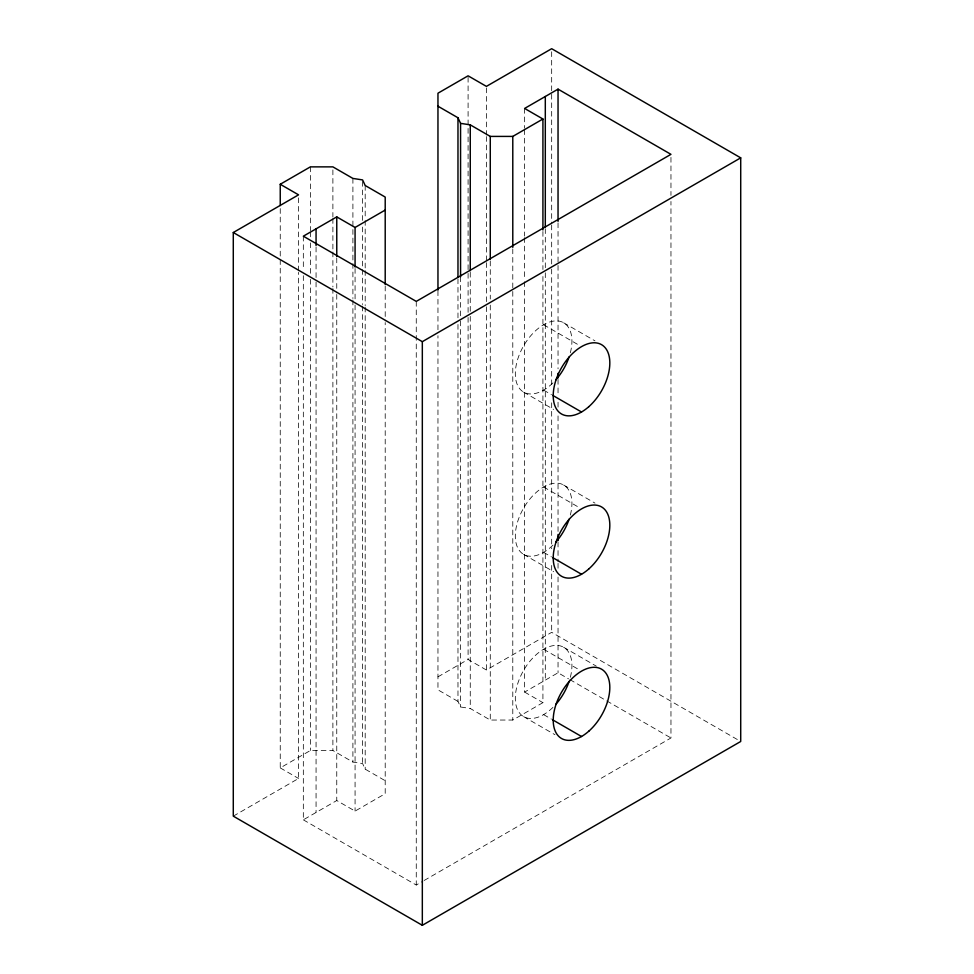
<?xml version="1.0" encoding="UTF-8"?>
<svg xmlns="http://www.w3.org/2000/svg" width="974" height="974" viewBox="0 0 974 974"><rect width="100%" height="100%" fill="white"/><g stroke="black" fill="none" stroke-linecap="round" stroke-linejoin="round"><path stroke-width="0.73" stroke-dasharray="4.87 3.65" d="M280.244 208.582L280.244 767.902L310.377 750.504L332.889 750.504L352.905 762.058L362.596 763.555L365.189 769.156L385.205 780.71M437.959 676.845L468.092 659.447L486.403 670.015L551.674 632.333L738.085 739.96M233.285 816.151L298.555 778.47L298.555 272.355M303.328 275.715L303.328 819.828L336.761 800.531L355.072 811.099L385.205 793.7L385.205 322.54M524.609 281.705L524.609 692.076L558.041 672.778L568.548 678.841M457.975 324.464L457.975 701.402L460.568 706.99L470.259 708.488L490.275 720.042L512.787 720.042L542.92 702.644L542.92 275.557M303.328 819.828L416.263 885.037L422.826 881.239M424.14 880.484L670.964 737.975L670.964 201.46M563.629 322.771L595.004 340.876M543.614 324.756L580.212 345.88M543.614 390.124L551.454 394.64M523.598 392.096L553.658 409.457M563.629 485.015L595.004 503.132M543.614 487L578.909 507.381M543.614 552.368L551.454 556.897M523.598 554.352L553.658 571.714M563.629 647.272L596.307 666.143M543.614 649.256L578.909 669.625M569.863 679.596L670.964 737.975M524.609 692.076L542.92 702.644M543.614 714.624L551.454 719.153M523.598 716.608L554.973 734.713M457.975 701.402L437.959 689.848L437.959 335.713M280.244 767.902L298.555 778.47M670.964 157.374L670.964 195.372M558.041 222.888L558.041 263.93M558.041 265.452L558.041 368.805M558.041 379.434L558.041 396.162M558.041 402.238L558.041 408.313M558.041 415.922L558.041 531.427M558.041 542.068L558.041 561.828M558.041 563.349L558.041 569.425M558.041 577.022L558.041 672.778M551.674 51.744L551.674 92.773M551.674 94.295L551.674 223.484M551.674 225.006L551.674 267.558M551.674 269.08L551.674 387.64M551.674 402.834L551.674 548.739M551.674 565.468L551.674 632.333M545.306 228.72L545.306 271.283M545.306 272.805L545.306 680.132M542.92 231.483L542.92 269.481M524.609 108.443L524.609 128.203M524.609 129.725L524.609 236.11M524.609 237.632L524.609 280.183M512.787 248.881L512.787 289.923M512.787 291.433L512.787 720.042M490.275 261.044L490.275 299.042M490.275 305.118L490.275 720.042M486.403 87.904L486.403 135.021M486.403 136.543L486.403 261.166M486.403 262.688L486.403 305.252M486.403 306.761L486.403 670.015M470.259 272.282L470.259 314.833M470.259 316.355L470.259 708.488M468.092 77.336L468.092 271.88M468.092 273.402L468.092 315.953M468.092 317.475L468.092 659.447M460.568 276.86L460.568 319.423M460.568 320.945L460.568 706.99M457.975 278.868L457.975 318.388M437.959 290.8L437.959 330.308M416.263 301.392L416.263 885.037M385.205 286.064L385.205 321.018M365.189 185.51L365.189 218.955M365.189 220.477L365.189 269.104M365.189 270.626L365.189 305.58M365.189 307.102L365.189 769.156M362.596 181.444L362.596 220.964M362.596 227.039L362.596 268.081M362.596 269.591L362.596 304.558M362.596 306.079L362.596 763.555M355.072 268.507L355.072 298.896M355.072 304.984L355.072 811.099M352.905 178.425L352.905 262.018M352.905 263.54L352.905 298.494M352.905 300.016L352.905 762.058M336.761 257.927L336.761 292.894M336.761 294.404L336.761 800.531M332.889 169.914L332.889 217.032M332.889 218.541L332.889 250.464M332.889 251.986L332.889 286.94M332.889 288.462L332.889 750.504M316.063 247.079L316.063 280.524M316.063 282.034L316.063 812.486M310.377 166.871L310.377 230.704M310.377 232.226L310.377 236.779M310.377 242.867L310.377 273.268M310.377 279.343L310.377 750.504M303.328 236.195L303.328 269.64M298.555 197.88L298.555 270.833M552.952 545.148A40.031 23.108 -60 0 1 515.49 539.584A40.031 23.108 -60 0 1 546.779 485.381A40.031 23.108 -60 0 1 570.338 515.051M552.952 382.892A40.031 23.108 -60 0 1 515.49 377.328A40.031 23.108 -60 0 1 546.779 323.124A40.031 23.108 -60 0 1 570.338 352.795M552.952 707.392A40.031 23.108 -60 0 1 515.49 701.828A40.031 23.108 -60 0 1 546.779 647.625A40.031 23.108 -60 0 1 570.338 677.295"/><path stroke-width="1.46" d="M280.244 205.551L280.244 184.269L310.377 166.871L332.889 166.871L352.905 178.425L362.596 179.922L365.189 185.51L385.205 197.065L385.205 284.542M437.959 290.118L437.959 93.212L468.092 75.814L486.403 86.382L551.674 48.7L740.715 157.849L740.715 741.482L422.326 925.3L233.285 816.151L233.285 232.518L298.555 194.837L280.244 184.269M385.205 210.067L355.072 227.466L336.761 216.898L303.328 236.195L416.263 301.392L670.964 154.342L558.041 89.145L524.609 108.443L542.92 119.011L542.92 229.961M437.959 106.215L457.975 117.769L460.568 123.357L470.259 124.855L490.275 136.409L512.787 136.409L542.92 119.011M233.285 232.518L422.326 341.667L740.715 157.849M552.769 395.395L581.527 412.002M552.769 557.652L581.527 574.258M552.769 719.908L581.527 736.502M558.041 89.145L558.041 221.366M558.041 373.359L558.041 377.924M558.041 534.47L558.041 540.546M545.306 96.499L545.306 227.198M512.787 136.409L512.787 247.359M490.275 136.409L490.275 259.522M470.259 124.855L470.259 270.76M460.568 123.357L460.568 276.86M457.975 117.769L457.975 277.359M422.326 341.667L422.326 925.3M355.072 227.466L355.072 266.986M336.761 216.898L336.761 256.418M316.063 228.841L316.063 245.558M569.108 356.898A40.031 23.108 -60 0 1 555.898 379.787M569.108 681.398A40.031 23.108 -60 0 1 555.898 704.287M569.108 519.154A40.031 23.108 -60 0 1 555.898 542.031M588.844 568.913A40.031 23.108 -60 0 0 601.53 506.906A40.031 23.108 -60 0 0 554.182 548.898A40.031 23.108 -60 0 0 588.844 568.913M588.844 731.157A40.031 23.108 -60 0 0 601.53 669.162A40.031 23.108 -60 0 0 554.182 711.154A40.031 23.108 -60 0 0 588.844 731.157M588.844 406.657A40.031 23.108 -60 0 0 601.53 344.65A40.031 23.108 -60 0 0 554.182 386.641A40.031 23.108 -60 0 0 588.844 406.657"/></g></svg>
